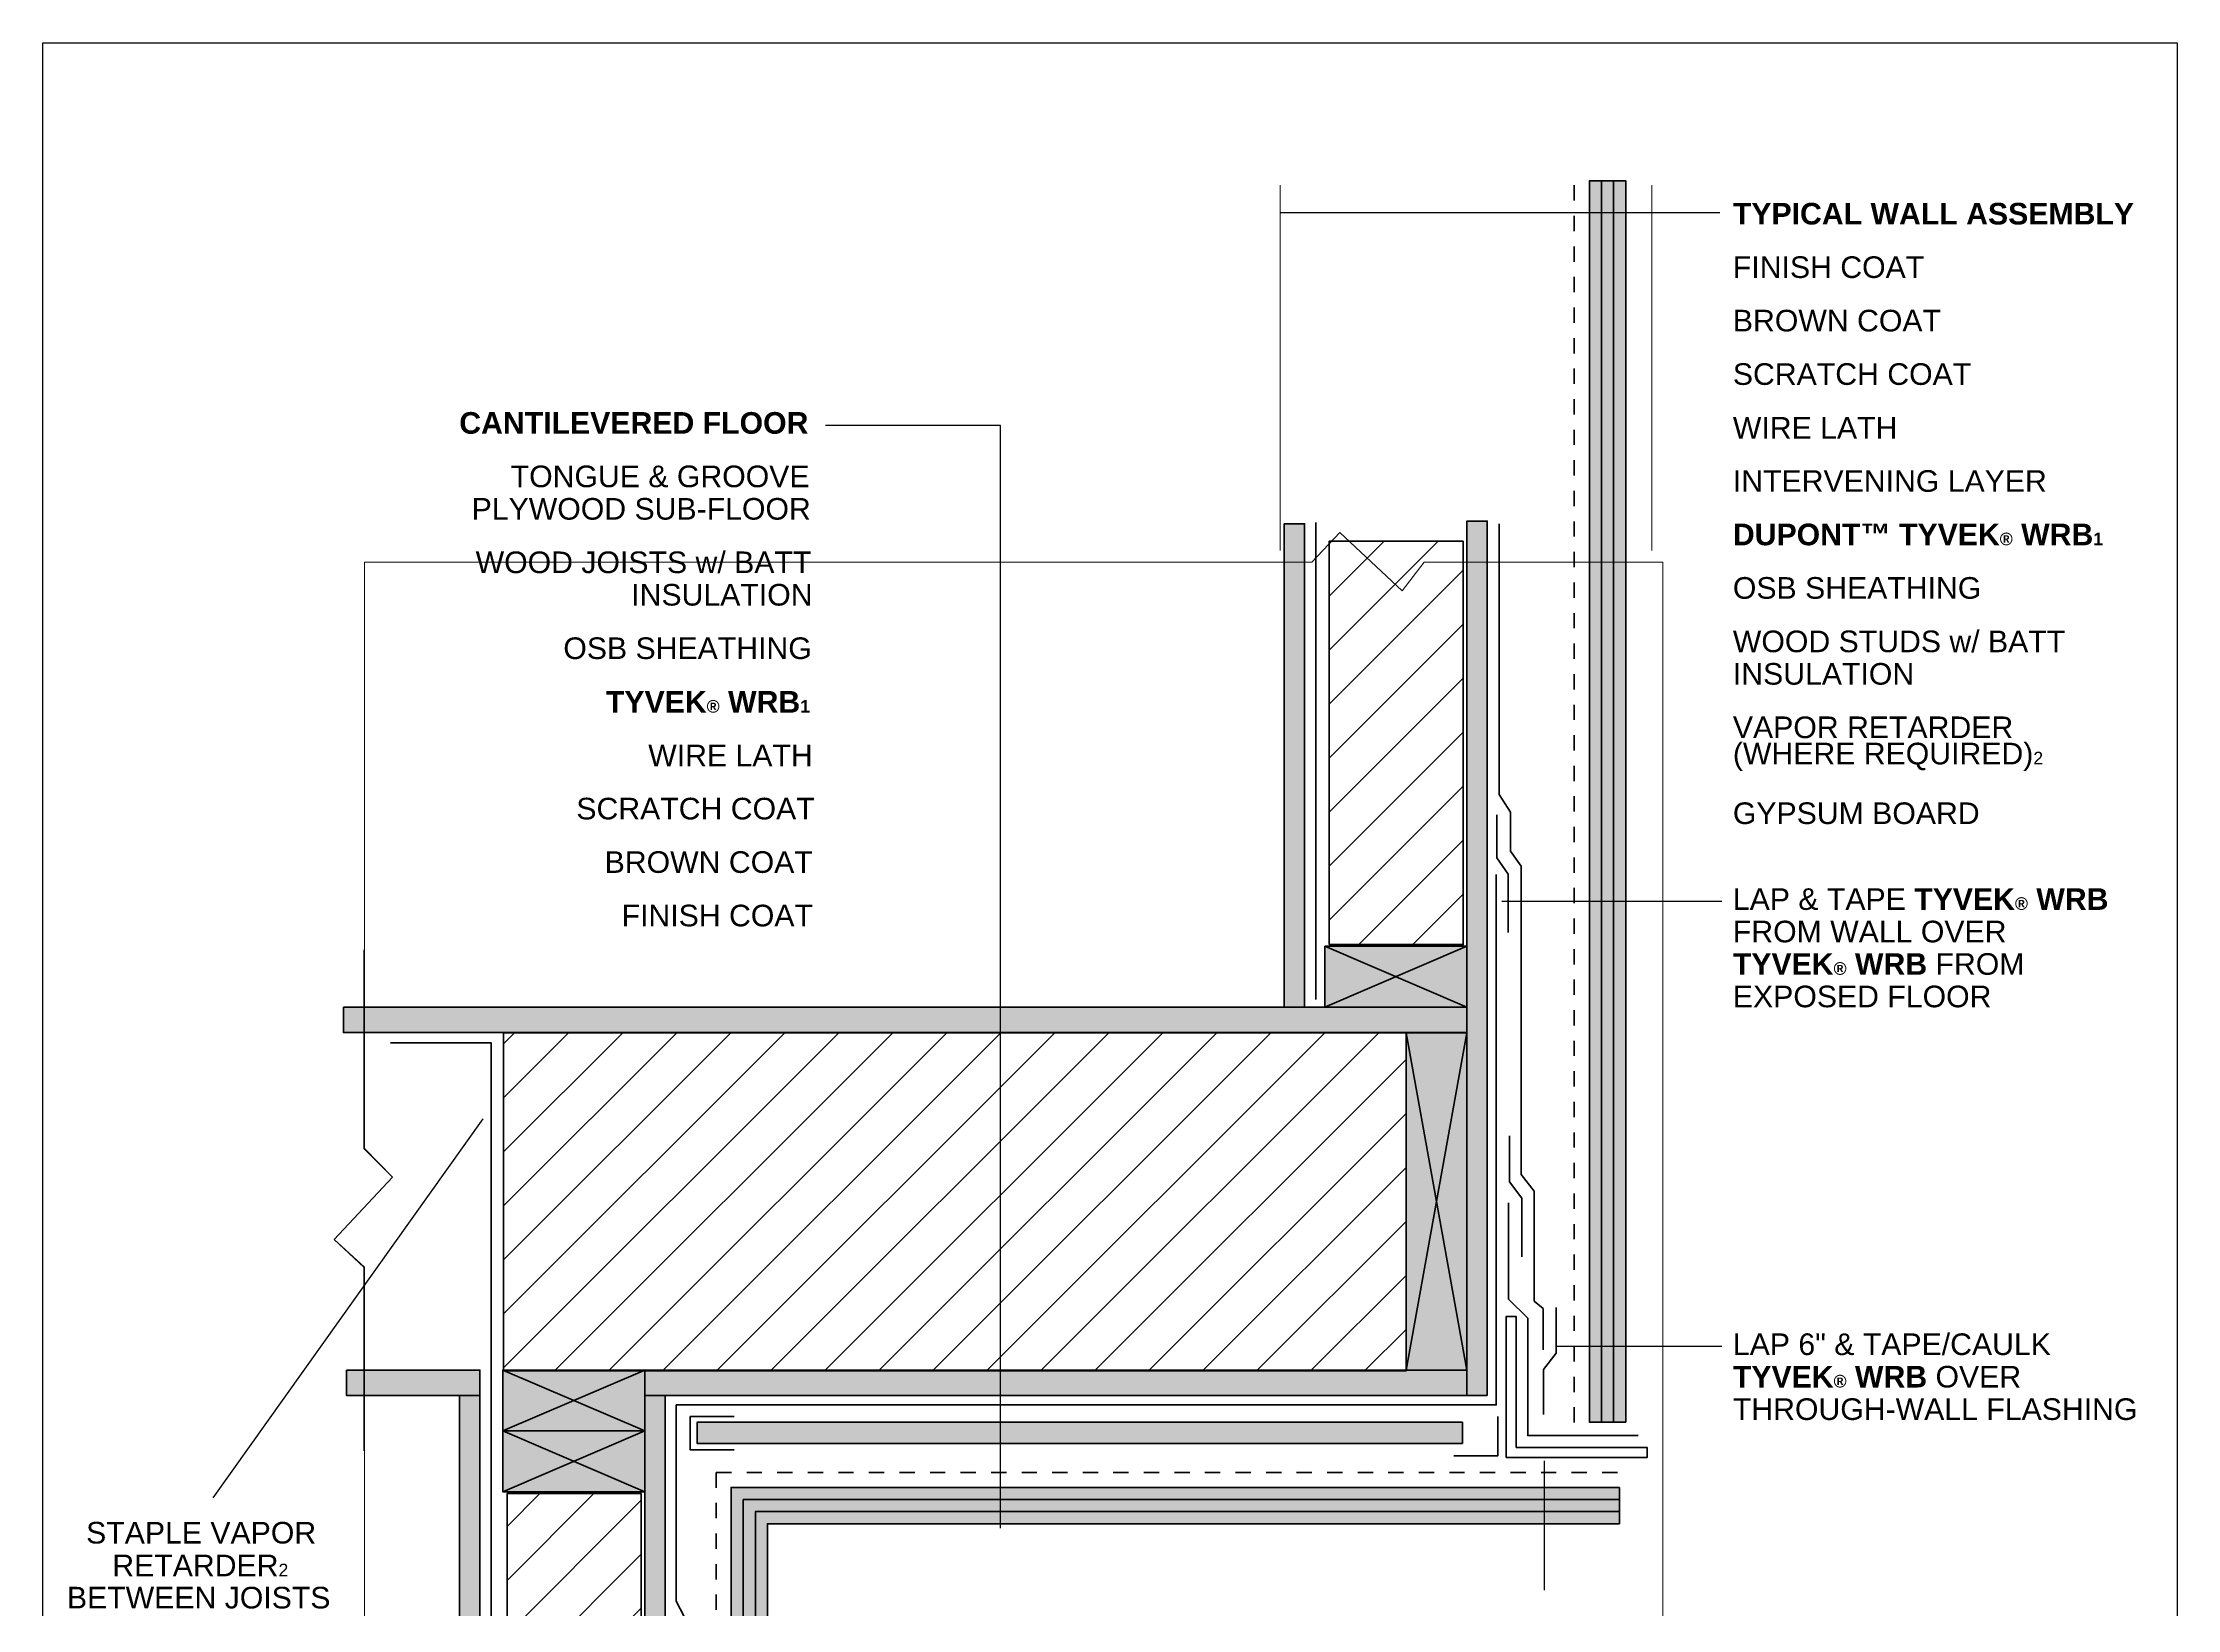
# Model space of a CAD drawing. Extents: x 26 to 585, y -763 to -29.
# Drawn here: x 26 to 585, y -439 to -29 of the extents above; entities that cross this region are included whole.
import ezdxf

# ---------------------------------------------------------------- set-up
doc = ezdxf.new("R2010")
doc.units = 0
doc.header["$MEASUREMENT"] = 0
for name, pattern in [('AI-Linetype-0', [8, 4, -4]), ('AI-Linetype-1', [8, 4, -4]), ('AI-Linetype-2', [8, 4, -4])]:
    doc.linetypes.add(name, pattern=pattern)
for name, color, linetype, lineweight in [('background', 7, 'Continuous', 0), ('diagram', 7, 'Continuous', 0), ('lines and arrows', 7, 'Continuous', 0), ('text', 7, 'Continuous', 0)]:
    doc.layers.add(name, color=color, linetype=linetype, lineweight=lineweight)
pattern_1 = [(45, (0, 0), (-7.07107, 7.07107), [])]

# ---------------------------------------------------------------- blocks, each defined once
blk = doc.blocks.new('Block_7')
at = {"layer": 'background', "color": 250, "lineweight": 25, "true_color": 0x231f20}
blk.add_lwpolyline([(585.42, -762.78), (26.46, -762.78), (26.46, -29.1), (585.42, -29.1)], close=True, dxfattribs=at)
blk = doc.blocks.new('Block_9')
at = {"layer": 'diagram', "color": 165, "lineweight": 70, "true_color": 0x3e5aa8}
blk.add_line((192.34, -444.51), (192.34, -532.41), dxfattribs=at)
at = {"layer": 'diagram', "color": 240, "lineweight": 70, "true_color": 0xef3742}
for points in [[(407.27, -231.3), (407.27, -242.52), (410.23, -246.84), (410.23, -262.14)], [(410.57, -315.4), (410.57, -327.38), (413.77, -331.7), (413.77, -347)]]:
    blk.add_lwpolyline(points, dxfattribs=at)
at = {"layer": 'diagram', "color": 165, "lineweight": 70, "true_color": 0x3e5aa8}
blk.add_lwpolyline([(407.08, -246.96), (407.08, -385.82), (192.34, -385.82), (192.34, -437.19), (195.59, -443.42), (195.59, -452.41)], dxfattribs=at)
at = {"layer": 'diagram', "color": 142, "lineweight": 70, "true_color": 0x27aae1}
for points in [[(422.78, -360.28), (422.78, -372.25), (419.49, -376.57), (419.49, -388.37)], [(198.84, -443.42), (198.84, -453.49), (195.59, -457.81), (195.59, -466.63)]]:
    blk.add_lwpolyline(points, dxfattribs=at)
blk = doc.blocks.new('Block_8')
at = {"layer": 'diagram', "true_color": 0xa97c50, "transparency": 33554687}
h = blk.add_hatch(color=45, dxfattribs=at)
h.dxf.hatch_style = 2
h.paths.add_polyline_path([(434.65, -390.34), (434.65, -65.26), (431.48, -65.26), (431.48, -390.34)])
at = {"layer": 'diagram', "true_color": 0xa7a9ac, "transparency": 33554687}
h = blk.add_hatch(color=253, dxfattribs=at)
h.dxf.hatch_style = 2
h.paths.add_polyline_path([(437.81, -390.34), (437.81, -65.26), (434.65, -65.26), (434.65, -390.34)])
at = {"layer": 'diagram', "true_color": 0x7a91a5, "transparency": 33554687}
h = blk.add_hatch(color=252, dxfattribs=at)
h.dxf.hatch_style = 2
h.paths.add_polyline_path([(440.98, -390.34), (440.98, -65.26), (437.81, -65.26), (437.81, -390.34)])
at = {"layer": 'diagram', "true_color": 0xf1f2f2, "transparency": 33554687}
h = blk.add_hatch(color=7, dxfattribs=at)
h.dxf.hatch_style = 2
h.paths.add_polyline_path([(356.89, -281.67), (351.58, -281.67), (351.58, -155.09), (356.89, -155.09)])
at = {"layer": 'diagram', "true_color": 0xc2b59b, "transparency": 33554687}
h = blk.add_hatch(color=253, dxfattribs=at)
h.dxf.hatch_style = 2
h.paths.add_polyline_path([(404.74, -383.32), (399.42, -383.33), (399.42, -154.36), (404.74, -154.36)])
at = {"layer": 'diagram', "true_color": 0x000000, "transparency": 33554687}
h = blk.add_hatch(dxfattribs=at)
h.set_pattern_fill('_U', color=18, scale=10, angle=45, style=2, pattern_type=0)
h.set_pattern_definition(pattern_1)
h.paths.add_polyline_path([(398.44, -159.67), (398.44, -265.27), (363.33, -265.27), (363.33, -159.67)])
at = {"layer": 'diagram', "true_color": 0xc2b59b, "transparency": 33554687}
h = blk.add_hatch(color=253, dxfattribs=at)
h.dxf.hatch_style = 2
h.paths.add_polyline_path([(399.42, -281.67), (362.21, -281.67), (362.21, -265.72), (399.42, -265.72)])
at = {"layer": 'diagram', "true_color": 0xf1f2f2, "transparency": 33554687}
h = blk.add_hatch(color=7, dxfattribs=at)
h.dxf.hatch_style = 2
h.paths.add_polyline_path([(105.2, -281.67), (399.42, -281.67), (399.42, -288.32), (105.2, -288.32)])
at = {"layer": 'diagram', "true_color": 0x000000, "transparency": 33554687}
h = blk.add_hatch(dxfattribs=at)
h.set_pattern_fill('_U', color=18, scale=10, angle=45, style=2, pattern_type=0)
h.set_pattern_definition(pattern_1)
h.paths.add_polyline_path([(147.11, -288.36), (383.48, -288.36), (383.48, -376.92), (147.11, -376.92)])
at = {"layer": 'diagram', "true_color": 0xc2b59b, "transparency": 33554687}
h = blk.add_hatch(color=253, dxfattribs=at)
h.dxf.hatch_style = 2
h.paths.add_polyline_path([(383.48, -288.35), (383.48, -376.68), (399.42, -376.68), (399.42, -288.35)])
at = {"layer": 'diagram', "true_color": 0xf1f2f2, "transparency": 33554687}
h = blk.add_hatch(color=7, dxfattribs=at)
h.dxf.hatch_style = 2
h.paths.add_polyline_path([(105.99, -376.68), (140.94, -376.68), (140.94, -383.33), (105.99, -383.33)])
at = {"layer": 'diagram', "true_color": 0xc2b59b, "transparency": 33554687}
h = blk.add_hatch(color=253, dxfattribs=at)
h.dxf.hatch_style = 2
h.paths.add_polyline_path([(184.16, -376.68), (146.94, -376.68), (146.94, -392.63), (184.16, -392.63)])
at = {"layer": 'diagram', "true_color": 0xf1f2f2, "transparency": 33554687}
h = blk.add_hatch(color=7, dxfattribs=at)
h.dxf.hatch_style = 2
h.paths.add_polyline_path([(184.16, -376.68), (399.42, -376.68), (399.42, -383.33), (184.16, -383.33)])
h = blk.add_hatch(color=7, dxfattribs=at)
h.dxf.hatch_style = 2
h.paths.add_polyline_path([(140.94, -528.89), (135.63, -528.89), (135.63, -383.36), (140.94, -383.36)])
h = blk.add_hatch(color=7, dxfattribs=at)
h.dxf.hatch_style = 2
h.paths.add_polyline_path([(189.47, -528.89), (184.16, -528.89), (184.16, -383.36), (189.47, -383.36)])
h = blk.add_hatch(color=7, dxfattribs=at)
h.dxf.hatch_style = 2
h.paths.add_polyline_path([(398.24, -395.92), (197.83, -395.92), (197.83, -390.35), (398.24, -390.35)])
at = {"layer": 'diagram', "true_color": 0xc2b59b, "transparency": 33554687}
h = blk.add_hatch(color=253, dxfattribs=at)
h.dxf.hatch_style = 2
h.paths.add_polyline_path([(184.16, -392.63), (146.94, -392.63), (146.94, -408.58), (184.16, -408.58)])
at = {"layer": 'diagram', "true_color": 0xa97c50, "transparency": 33554687}
h = blk.add_hatch(color=45, dxfattribs=at)
h.dxf.hatch_style = 2
h.paths.add_polyline_path([(439.33, -407.44), (206.74, -407.44), (206.74, -726.99), (209.91, -726.99), (209.91, -410.6), (439.33, -410.6)])
at = {"layer": 'diagram', "true_color": 0x000000, "transparency": 33554687}
h = blk.add_hatch(dxfattribs=at)
h.set_pattern_fill('_U', color=18, scale=10, angle=45, style=2, pattern_type=0)
h.set_pattern_definition(pattern_1)
h.paths.add_polyline_path([(183.17, -532.41), (183.17, -409.03), (148.06, -409.03), (148.06, -532.41)])
at = {"layer": 'diagram', "true_color": 0xa7a9ac, "transparency": 33554687}
h = blk.add_hatch(color=253, dxfattribs=at)
h.dxf.hatch_style = 2
h.paths.add_polyline_path([(439.33, -410.6), (209.91, -410.6), (209.91, -410.62), (209.91, -726.99), (213.07, -726.99), (213.07, -413.77), (439.33, -413.77)])
at = {"layer": 'diagram', "true_color": 0x7a91a5, "transparency": 33554687}
h = blk.add_hatch(color=252, dxfattribs=at)
h.dxf.hatch_style = 2
h.paths.add_polyline_path([(439.33, -413.77), (213.07, -413.77), (213.07, -726.99), (216.24, -726.99), (216.24, -416.93), (439.33, -416.93)])
at = {"layer": 'diagram', "color": 250, "linetype": 'AI-Linetype-0', "lineweight": 70, "true_color": 0x231f20}
blk.add_line((427.52, -66.45), (427.52, -391.54), dxfattribs=at)
at = {"layer": 'diagram', "color": 113, "lineweight": 70, "true_color": 0x82ca9c}
blk.add_line((359.87, -279.64), (359.87, -154.78), dxfattribs=at)
at = {"layer": 'diagram', "color": 18, "lineweight": 35, "true_color": 0x000000}
for p, q in [((399.42, -265.72), (362.21, -281.67)), ((362.21, -265.72), (399.42, -281.67)), ((362.21, -265.72), (399.42, -265.72)), ((362.21, -281.67), (356.89, -281.67)), ((399.42, -288.35), (383.48, -376.68)), ((399.42, -376.68), (383.48, -288.35)), ((184.16, -392.63), (146.94, -376.68)), ((146.94, -392.63), (184.16, -376.68)), ((184.16, -408.58), (146.94, -392.63)), ((146.94, -408.58), (184.16, -392.63)), ((146.94, -408.58), (184.16, -408.58))]:
    blk.add_line(p, q, dxfattribs=at)
at = {"layer": 'diagram', "color": 250, "linetype": 'AI-Linetype-1', "lineweight": 70, "true_color": 0x231f20}
blk.add_line((202.78, -403.5), (202.78, -728.58), dxfattribs=at)
at = {"layer": 'diagram', "color": 250, "linetype": 'AI-Linetype-2', "lineweight": 70, "true_color": 0x231f20}
blk.add_line((438.81, -403.5), (202.78, -403.5), dxfattribs=at)
at = {"layer": 'diagram', "color": 250, "lineweight": 35, "true_color": 0x231f20}
for points in [[(434.65, -390.34), (434.65, -65.26), (431.48, -65.26), (431.48, -390.34)], [(437.81, -390.34), (437.81, -65.26), (434.65, -65.26), (434.65, -390.34)], [(440.98, -390.34), (440.98, -65.26), (437.81, -65.26), (437.81, -390.34)], [(404.74, -383.32), (399.42, -383.33), (399.42, -154.36), (404.74, -154.36)], [(398.44, -159.67), (398.44, -265.27), (363.33, -265.27), (363.33, -159.67)], [(399.42, -281.67), (362.21, -281.67), (362.21, -265.72), (399.42, -265.72)], [(147.11, -288.36), (383.48, -288.36), (383.48, -376.92), (147.11, -376.92)], [(383.48, -288.35), (383.48, -376.68), (399.42, -376.68), (399.42, -288.35)], [(412.28, -396.98), (412.28, -362.63), (409.7, -362.63), (409.7, -399.57), (446.63, -399.57), (446.63, -396.98)], [(184.16, -376.68), (146.94, -376.68), (146.94, -392.63), (184.16, -392.63)], [(184.16, -392.63), (146.94, -392.63), (146.94, -408.58), (184.16, -408.58)], [(439.33, -407.44), (206.74, -407.44), (206.74, -726.99), (209.91, -726.99), (209.91, -410.6), (439.33, -410.6)], [(183.17, -532.41), (183.17, -409.03), (148.06, -409.03), (148.06, -532.41)], [(439.33, -410.6), (209.91, -410.6), (209.91, -410.62), (209.91, -726.99), (213.07, -726.99), (213.07, -413.77), (439.33, -413.77)], [(439.33, -413.77), (213.07, -413.77), (213.07, -726.99), (216.24, -726.99), (216.24, -416.93), (439.33, -416.93)]]:
    blk.add_lwpolyline(points, close=True, dxfattribs=at)
at = {"layer": 'diagram', "color": 18, "lineweight": 35, "true_color": 0x000000}
for points in [[(356.89, -281.67), (351.58, -281.67), (351.58, -155.09), (356.89, -155.09)], [(105.2, -281.67), (399.42, -281.67), (399.42, -288.32), (105.2, -288.32)], [(105.99, -376.68), (140.94, -376.68), (140.94, -383.33), (105.99, -383.33)], [(184.16, -376.68), (399.42, -376.68), (399.42, -383.33), (184.16, -383.33)], [(140.94, -528.89), (135.63, -528.89), (135.63, -383.36), (140.94, -383.36)], [(189.47, -528.89), (184.16, -528.89), (184.16, -383.36), (189.47, -383.36)], [(398.24, -395.92), (197.83, -395.92), (197.83, -390.35), (398.24, -390.35)]]:
    blk.add_lwpolyline(points, close=True, dxfattribs=at)
at = {"layer": 'diagram', "color": 165, "lineweight": 70, "true_color": 0x3e5aa8}
blk.add_lwpolyline([(407.83, -155.09), (407.83, -225.97), (410.81, -230.62), (410.81, -240.77), (413.59, -244.76), (413.59, -325.48), (416.97, -329.83), (416.97, -358.61), (419.37, -360.61), (419.37, -371.36)], dxfattribs=at)
at = {"layer": 'diagram'}
blk.add_lwpolyline([(110.7, -521.59), (161.45, -521.59), (168.71, -513.83), (185.04, -529.11), (192.56, -521.59), (450.71, -521.59), (450.71, -165.09), (388.18, -165.09), (382.41, -172.6), (366.08, -157.33), (358.82, -165.09), (110.7, -165.09), (110.7, -318.67), (118.07, -326.19), (102.79, -342.52), (110.7, -349.78)], close=True, dxfattribs=at)
at = {"layer": 'diagram', "color": 250, "lineweight": 18, "true_color": 0x231f20}
blk.add_lwpolyline([(338.43, -165.09), (358.82, -165.09), (366.08, -157.33), (382.41, -172.6), (388.18, -165.09), (446.67, -165.09)], dxfattribs=at)
at = {"layer": 'diagram', "color": 113, "lineweight": 70, "true_color": 0x82ca9c}
blk.add_lwpolyline([(143.92, -529.12), (143.92, -291.03), (117.54, -291.03)], dxfattribs=at)
at = {"layer": 'diagram', "color": 252, "lineweight": 70, "true_color": 0x96989a}
blk.add_lwpolyline([(410.32, -332.88), (410.32, -358.09), (415.32, -363.08), (415.32, -393.87), (444.2, -393.87)], dxfattribs=at)
at = {"layer": 'diagram', "color": 250, "lineweight": 35, "true_color": 0x231f20}
for points in [[(207.56, -397.62), (196.04, -397.62), (196.04, -388.86), (207.56, -388.86)], [(396.01, -399.12), (407.53, -399.12), (407.53, -388.86)]]:
    blk.add_lwpolyline(points, dxfattribs=at)
at = {"layer": 'diagram'}
blk.add_blockref('Block_9', (0, 0), dxfattribs=at)

msp = doc.modelspace()

# ---------------------------------------------------------------- linework, layer by layer
at = {"layer": 'diagram', "color": 250, "lineweight": 18, "true_color": 0x231f20}
msp.add_lwpolyline([(110.55, -397.88), (110.55, -349.78), (102.79, -342.52), (118.07, -326.19), (110.55, -318.67), (110.55, -266.62)], dxfattribs=at)
at = {"layer": 'lines and arrows', "color": 250, "lineweight": 18, "true_color": 0x231f20}
for p, q in [((350.51, -162.09), (350.51, -66.43)), ((447.79, -162.09), (447.79, -66.43))]:
    msp.add_line(p, q, dxfattribs=at)
at = {"layer": 'lines and arrows', "color": 250, "lineweight": 25, "true_color": 0x231f20}
for p, q in [((350.51, -73.53), (447.79, -73.53)), ((447.79, -73.53), (465.6, -73.53)), ((408.54, -253.9), (466.13, -253.9)), ((277.31, -418.09), (277.31, -281.7)), ((141.71, -310.91), (71.02, -410.13)), ((422.76, -370.46), (466.13, -370.46)), ((419.63, -400.43), (419.63, -434.37))]:
    msp.add_line(p, q, dxfattribs=at)
msp.add_lwpolyline([(277.31, -281.7), (277.31, -129.31), (231.47, -129.31)], dxfattribs=at)

# ---------------------------------------------------------------- block references
at = {"layer": 'background'}
msp.add_blockref('Block_7', (0, 0), dxfattribs=at)
at = {"layer": 'diagram'}
msp.add_blockref('Block_8', (0, 0), dxfattribs=at)

# ---------------------------------------------------------------- texts
at = {"layer": 'text', "char_height": 0.2, "attachment_point": 7}
for s, insert in [('\\C250;\\c2105123;\\FArial Bold|b1|i0|c1;\\H5.664000;\\W1.000000;TYPICAL WALL ASSEMBLY', (469.04, -76.79)), ('\\C250;\\c2105123;\\FArial|b0|i0|c1;\\H5.664000;\\W1.000000;FINISH COAT', (469.04, -90.79)), ('\\C250;\\c2105123;\\FArial|b0|i0|c1;\\H5.664000;\\W1.000000;BROWN COAT', (469.04, -104.79)), ('\\C250;\\c2105123;\\FArial|b0|i0|c1;\\H5.664000;\\W1.000000;SCRATCH COAT', (469.04, -118.79)), ('\\C250;\\c2105123;\\FArial Bold|b1|i0|c1;\\H5.664000;\\W1.000000;CANTILEVERED FLOOR', (135.54, -131.58)), ('\\C250;\\c2105123;\\FArial|b0|i0|c1;\\H5.664000;\\W1.000000;WIRE LATH', (469.04, -132.79)), ('\\C250;\\c2105123;\\FArial|b0|i0|c1;\\H5.664000;\\W1.000000;TONGUE & GROOVE ', (149.01, -145.58)), ('\\C250;\\c2105123;\\FArial|b0|i0|c1;\\H5.664000;\\W1.000000;INTERVENING LAYER', (469.04, -146.79)), ('\\C250;\\c2105123;\\FArial|b0|i0|c1;\\H5.664000;\\W1.000000;PLYWOOD SUB-FLOOR', (138.79, -154.08)), ('\\C165;\\c11033150;\\FArial Bold|b1|i0|c1;\\H5.664000;\\W1.000000;DUPONT™ TYVEK\\H3.302112;®\\H5.664000; WRB\\H3.302112;1', (469.04, -160.79)), ('\\C250;\\c2105123;\\FArial|b0|i0|c1;\\H5.664000;\\W1.000000;WOOD JOISTS w/ BATT ', (139.83, -168.08)), ('\\C250;\\c2105123;\\FArial|b0|i0|c1;\\H5.664000;\\W1.000000;INSULATION', (180.57, -176.58)), ('\\C250;\\c2105123;\\FArial|b0|i0|c1;\\H5.664000;\\W1.000000;OSB SHEATHING', (469.04, -174.79)), ('\\C250;\\c2105123;\\FArial|b0|i0|c1;\\H5.664000;\\W1.000000;WOOD STUDS w/ BATT ', (469.04, -188.79)), ('\\C250;\\c2105123;\\FArial|b0|i0|c1;\\H5.664000;\\W1.000000;OSB SHEATHING', (162.79, -190.58)), ('\\C250;\\c2105123;\\FArial|b0|i0|c1;\\H5.664000;\\W1.000000;INSULATION', (469.04, -197.29)), ('\\C165;\\c11033150;\\FArial Bold|b1|i0|c1;\\H5.664000;\\W1.000000;TYVEK\\H3.302112;®\\H5.664000; WRB\\H3.302112;1', (173.95, -204.58)), ('\\C250;\\c2105123;\\FArial|b0|i0|c1;\\H5.664000;\\W1.000000;VAPOR RETARDER ', (469.04, -211.29)), ('\\C250;\\c2105123;\\FArial|b0|i0|c1;\\H5.664000;\\W1.000000;(WHERE REQUIRED)\\H3.302112;2', (469.04, -219.79)), ('\\C250;\\c2105123;\\FArial|b0|i0|c1;\\H5.664000;\\W1.000000;WIRE LATH', (185.02, -218.58)), ('\\C250;\\c2105123;\\FArial|b0|i0|c1;\\H5.664000;\\W1.000000;SCRATCH COAT', (166.2, -232.58)), ('\\C250;\\c2105123;\\FArial|b0|i0|c1;\\H5.664000;\\W1.000000;GYPSUM BOARD', (469.04, -233.79)), ('\\C250;\\c2105123;\\FArial|b0|i0|c1;\\H5.664000;\\W1.000000;BROWN COAT', (173.61, -246.58)), ('\\C250;\\c2105123;\\FArial|b0|i0|c1;\\H5.664000;\\W1.000000;LAP & TAPE \\C165;\\c11033150;\\FArial Bold|b1|i0|c1;TYVEK\\H3.302112;®\\H5.664000; WRB\\C250;\\c2105123;\\FArial|b0|i0|c1; ', (469.04, -256.27)), ('\\C250;\\c2105123;\\FArial|b0|i0|c1;\\H5.664000;\\W1.000000;FINISH COAT', (178.05, -260.58)), ('\\C250;\\c2105123;\\FArial|b0|i0|c1;\\H5.664000;\\W1.000000;FROM WALL OVER ', (469.04, -264.77)), ('\\C165;\\c11033150;\\FArial Bold|b1|i0|c1;\\H5.664000;\\W1.000000;TYVEK\\H3.302112;®\\H5.664000; WRB\\C250;\\c2105123;\\FArial|b0|i0|c1; FROM ', (469.04, -273.27)), ('\\C250;\\c2105123;\\FArial|b0|i0|c1;\\H5.664000;\\W1.000000;EXPOSED FLOOR', (469.04, -281.77)), ('\\C250;\\c2105123;\\FArial|b0|i0|c1;\\H5.664000;\\W1.000000;LAP 6" & TAPE/CAULK ', (469.04, -372.84)), ('\\C165;\\c11033150;\\FArial Bold|b1|i0|c1;\\H5.664000;\\W1.000000;TYVEK\\H3.302112;®\\H5.664000; WRB\\C250;\\c2105123;\\FArial|b0|i0|c1; OVER ', (469.04, -381.34)), ('\\C252;\\c10131606;\\FArial|b0|i0|c1;\\H5.664000;\\W1.000000;THROUGH-WALL FLASHING', (469.04, -389.84)), ('\\C250;\\c2105123;\\FArial|b0|i0|c1;\\H5.664000;\\W1.000000;STAPLE VAPOR ', (37.83, -422.2)), ('\\C250;\\c2105123;\\FArial|b0|i0|c1;\\H5.664000;\\W1.000000;RETARDER\\H3.302112;2\\H5.664000; ', (44.69, -430.7)), ('\\C250;\\c2105123;\\FArial|b0|i0|c1;\\H5.664000;\\W1.000000;BETWEEN JOISTS ', (32.8, -439.2))]:
    msp.add_mtext(s, dxfattribs=dict(at, insert=insert))

doc.saveas('drawing.dxf')
